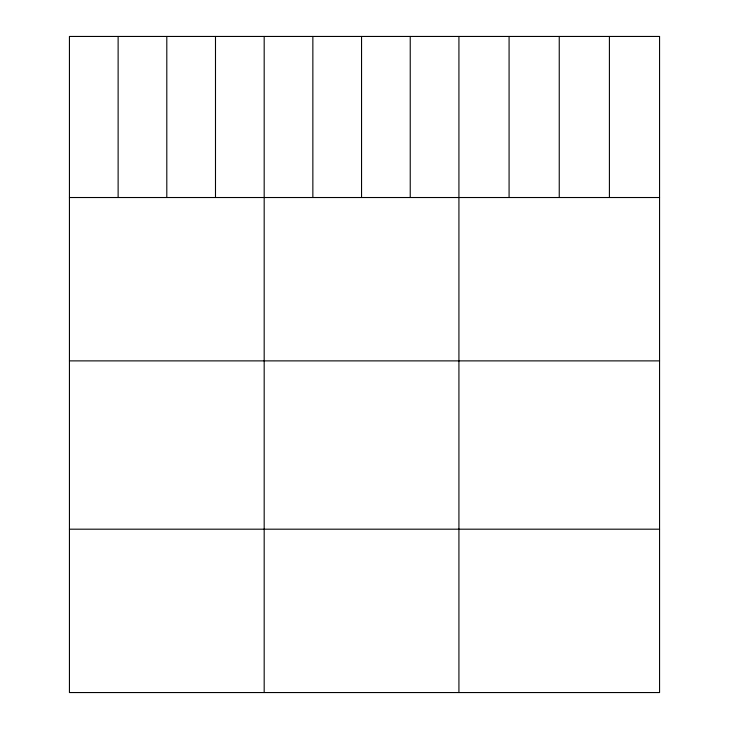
<?xml version="1.0" encoding="UTF-8"?>
<svg xmlns="http://www.w3.org/2000/svg" width="729" height="729" viewBox="0 0 729 729"><rect width="100%" height="100%" fill="white"/><g stroke="black" fill="none" stroke-linecap="round" stroke-linejoin="round"><path stroke-width="1.09" d="M69.437 197.523L659.563 197.523M69.437 360.882L659.563 360.882M69.437 529.19L659.563 529.19M609.408 36.45L609.408 197.523M559.243 36.45L559.243 197.523M509.079 36.45L509.079 197.523M458.924 36.45L458.924 692.55M410.236 36.45L410.236 197.523M361.548 36.45L361.548 197.523M312.859 36.45L312.859 197.523M264.18 36.45L264.18 692.55M215.492 36.45L215.492 197.523M166.804 36.45L166.804 197.523M118.125 36.45L118.125 197.523M659.563 36.45L69.437 36.45L69.437 692.55L659.563 692.55L659.563 36.45"/></g></svg>
